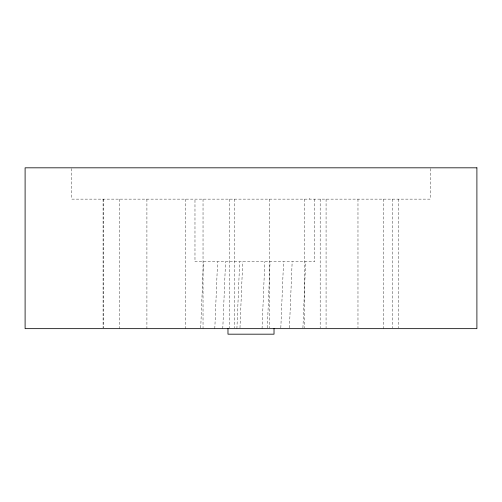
<?xml version="1.0" encoding="UTF-8"?>
<svg xmlns="http://www.w3.org/2000/svg" width="502" height="502" viewBox="0 0 502 502"><rect width="100%" height="100%" fill="white"/><g stroke="black" fill="none" stroke-linecap="round" stroke-linejoin="round"><path stroke-width="0.38" stroke-dasharray="2.51 1.88" d="M200.712 327.875L203.442 261.749M214.806 328.653L217.573 261.749M222.781 328.653L225.542 261.749M236.906 328.653L239.674 261.749M239.981 327.875L242.711 261.749M262.05 328.653L264.811 261.749M267.328 327.875L270.057 261.749M280.819 327.875L283.548 261.749M289.428 327.875L292.158 261.749M302.919 327.875L305.649 261.749M430.208 168.603L430.208 199.131L71.792 199.131L71.792 168.603M398.318 199.131L398.318 327.875M392.784 199.131L392.784 327.875M383.195 199.131L383.195 328.653M357.976 199.131L357.976 327.875M326.074 199.131L326.068 327.875M320.176 199.131L320.176 327.875M314.691 199.131L314.691 261.749L194.977 261.749L194.977 199.131M309.389 198.29L309.389 199.131M304.676 199.131L304.676 327.875M269.298 199.131L269.298 327.875M234.704 199.131L234.704 327.875M229.339 199.131L229.339 327.875M203.034 199.131L203.034 328.653M185.734 199.131L185.734 328.653M146.91 199.131L146.91 328.653M119.614 199.131L119.614 328.653M103.556 199.131L103.556 327.875M103.073 199.131L103.073 327.875"/><path stroke-width="0.75" d="M274.023 328.653L274.023 334.181L227.977 334.181L227.977 328.653M476.9 167.819L25.1 167.819L25.1 328.653L476.9 328.653L476.9 167.819"/></g></svg>
